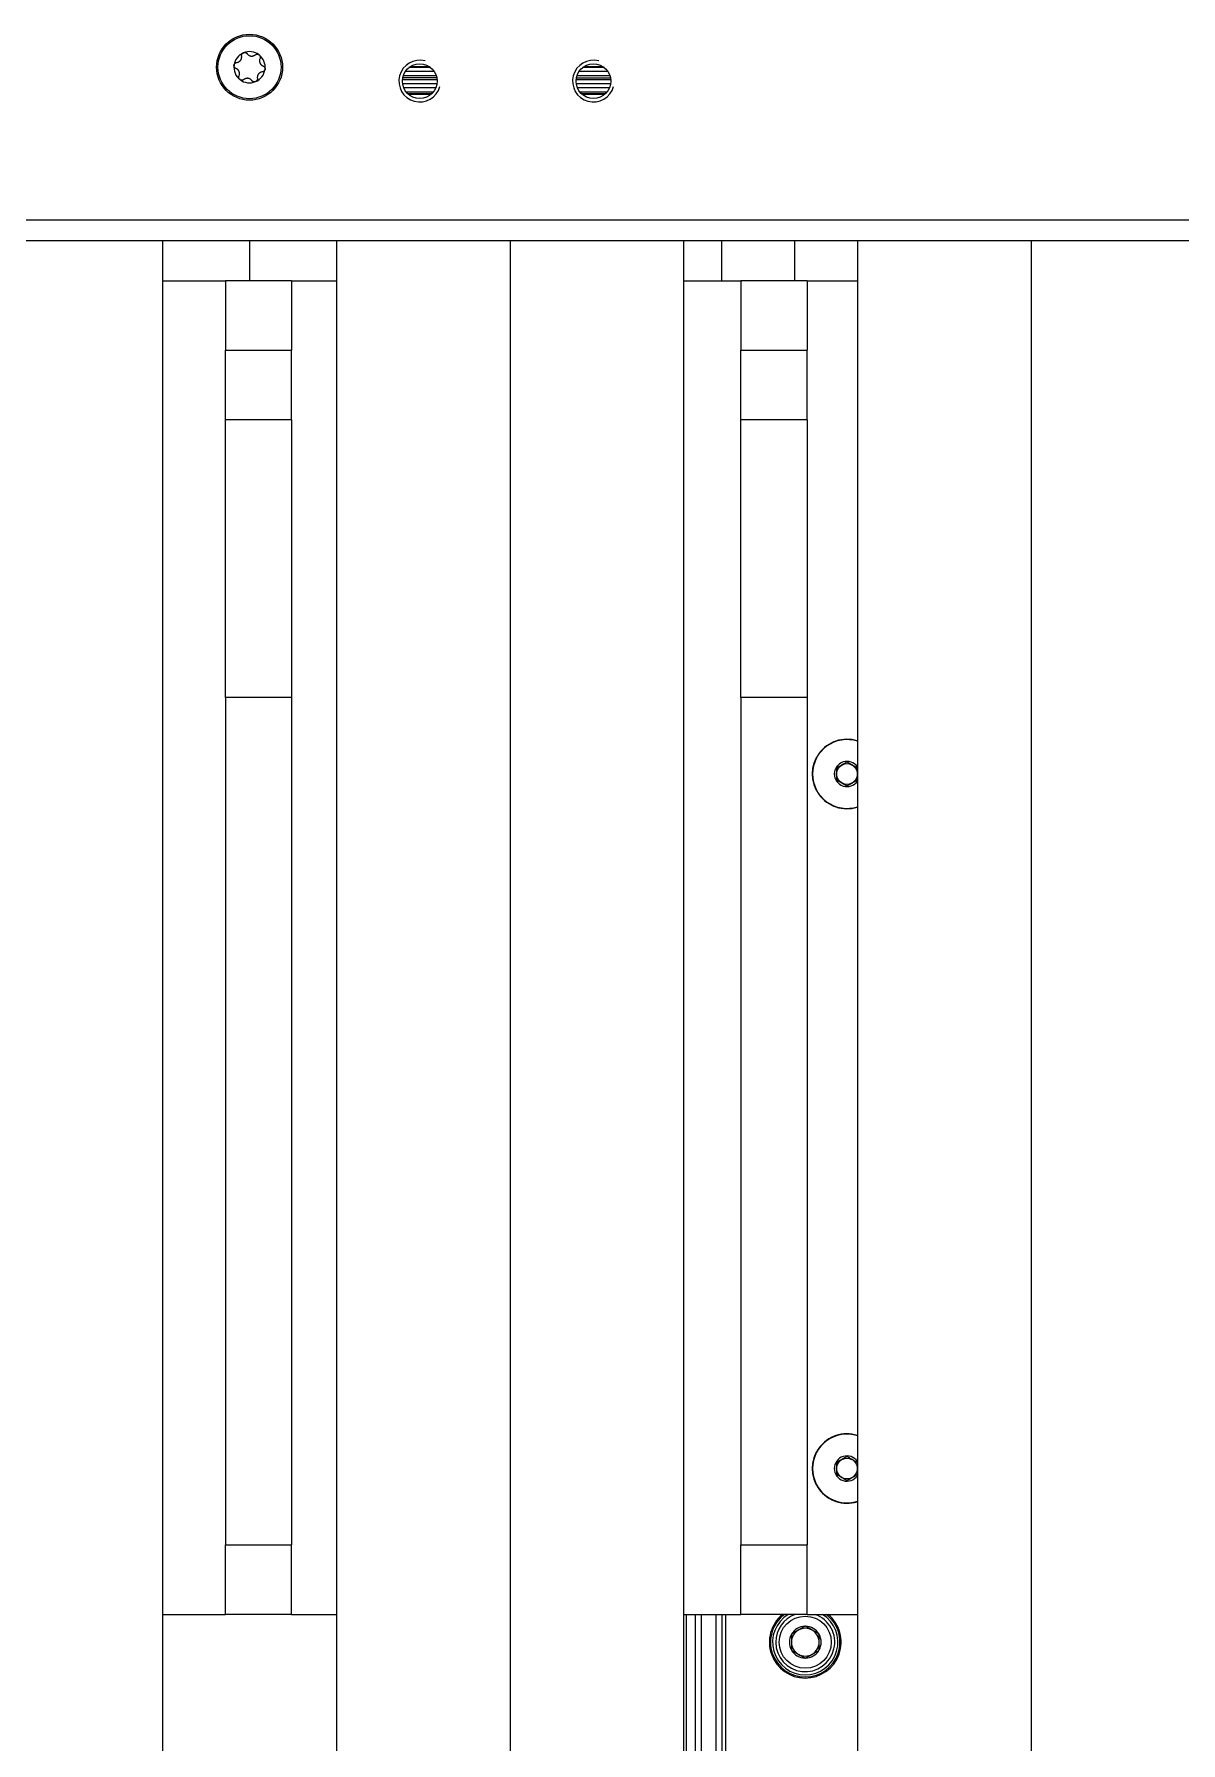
# Model space of a CAD drawing. Header units: millimetres. Extents: x -187347 to 135007, y -6415 to 292048.
# Drawn here: x -50336.9 to -50171.9, y 21935.2 to 22181.2 of the extents above; entities that cross this region are included whole.
import ezdxf

# ---------------------------------------------------------------- set-up
doc = ezdxf.new("R2010")
doc.units = ezdxf.units.MM
doc.header["$LTSCALE"] = 100
doc.layers.get('0').update_dxf_attribs({"lineweight": 18})
doc.layers.add('Layout CAT2', color=6, linetype='Continuous')

# ---------------------------------------------------------------- blocks, each defined once
blk = doc.blocks.new('25g245g2fd')
at = {"color": 0}
for p, q in [((21396.68, -2698.6), (21399.36, -2698.6)), ((21421.58, -2698.6), (21424.36, -2698.6)), ((21400.46, -2700.48), (21395.48, -2700.48)), ((21400.44, -2701.08), (21395.5, -2701.08)), ((21400.42, -2700.19), (21395.52, -2700.19)), ((21400.35, -2699.91), (21395.59, -2699.91)), ((21400.06, -2699.31), (21395.88, -2699.31)), ((21399.55, -2698.74), (21396.39, -2698.74)), ((21425.46, -2700.48), (21420.48, -2700.48)), ((21425.44, -2701.08), (21420.5, -2701.08)), ((21420.52, -2700.19), (21425.42, -2700.19)), ((21425.35, -2699.91), (21420.59, -2699.91)), ((21425.06, -2699.31), (21420.88, -2699.31)), ((21424.55, -2698.74), (21421.39, -2698.74)), ((21400.27, -2701.65), (21395.67, -2701.65)), ((21399.91, -2702.25), (21396.03, -2702.25)), ((21399.64, -2702.53), (21396.3, -2702.53)), ((21396.33, -2702.56), (21399.61, -2702.56)), ((21396.33, -2702.56), (21399.61, -2702.56)), ((21425.27, -2701.65), (21420.67, -2701.65)), ((21424.91, -2702.25), (21421.03, -2702.25)), ((21424.64, -2702.53), (21421.3, -2702.53)), ((21421.33, -2702.56), (21424.61, -2702.56)), ((21421.33, -2702.56), (21424.61, -2702.56)), ((21083.97, -2720.68), (21887.97, -2720.67)), ((21889.47, -2723.67), (21082.47, -2723.68)), ((21360.98, -3362.68), (21360.97, -2723.68)), ((21373.47, -2723.68), (21373.47, -2729.44)), ((21385.97, -2723.68), (21385.98, -3362.68)), ((21410.97, -2723.68), (21410.98, -3362.68)), ((21435.98, -3362.68), (21435.97, -2723.68)), ((21441.47, -2729.44), (21441.47, -2723.68)), ((21451.97, -2729.44), (21451.97, -2723.68)), ((21460.97, -2723.68), (21460.98, -3362.68)), ((21485.97, -2723.68), (21485.98, -3362.68)), ((21360.97, -2729.44), (21370.01, -2729.44)), ((21379.53, -2729.44), (21370, -2729.44)), ((21370, -2729.44), (21370, -2739.44)), ((21379.53, -2729.44), (21385.97, -2729.44)), ((21379.53, -2729.44), (21379.53, -2739.44)), ((21435.98, -2729.44), (21444.21, -2729.44)), ((21453.74, -2729.44), (21444.21, -2729.44)), ((21444.21, -2729.44), (21444.21, -2739.44)), ((21453.74, -2729.44), (21460.98, -2729.44)), ((21453.74, -2729.44), (21453.74, -2739.44)), ((21370, -2749.44), (21370, -2739.44)), ((21370, -2739.44), (21379.53, -2739.44)), ((21379.53, -2749.44), (21379.53, -2739.44)), ((21444.21, -2739.44), (21453.74, -2739.44)), ((21444.21, -2749.44), (21444.21, -2739.44)), ((21453.74, -2749.44), (21453.74, -2739.44)), ((21370, -2789.44), (21370, -2749.44)), ((21379.53, -2749.44), (21370, -2749.44)), ((21379.53, -2749.44), (21379.53, -2789.44)), ((21444.21, -2789.44), (21444.21, -2749.44)), ((21453.74, -2749.44), (21444.21, -2749.44)), ((21453.74, -2749.44), (21453.74, -2789.44)), ((21370, -2789.44), (21370, -2911.44)), ((21379.53, -2789.44), (21370, -2789.44)), ((21379.53, -2789.44), (21379.53, -2911.44)), ((21444.21, -2789.44), (21444.21, -2911.44)), ((21453.74, -2789.44), (21444.21, -2789.44)), ((21453.74, -2789.44), (21453.74, -2911.44)), ((21370, -2921.44), (21370, -2911.44)), ((21370, -2911.44), (21379.53, -2911.44)), ((21379.53, -2921.44), (21379.53, -2911.44)), ((21444.21, -2921.44), (21444.21, -2911.44)), ((21444.21, -2911.44), (21453.74, -2911.44)), ((21453.74, -2921.44), (21453.74, -2911.44)), ((21360.98, -2921.44), (21370.01, -2921.44)), ((21379.53, -2921.44), (21370, -2921.44)), ((21379.53, -2921.44), (21385.98, -2921.44)), ((21435.98, -2921.44), (21444.21, -2921.44)), ((21436.32, -2921.44), (21436.32, -3366.91)), ((21437.62, -2921.44), (21437.62, -3366.91)), ((21438.47, -2921.44), (21438.47, -3366.91)), ((21440.62, -2921.44), (21440.62, -3366.91)), ((21441.47, -2921.44), (21441.47, -3366.9)), ((21441.97, -2921.44), (21441.97, -3366.9)), ((21453.74, -2921.44), (21444.21, -2921.44)), ((21453.74, -2921.44), (21460.98, -2921.44)), ((21451.51, -2924.26), (21451.47, -2924.28)), ((21451.47, -2924.28), (21451.47, -2924.32)), ((21453.47, -2923.13), (21453.44, -2923.15)), ((21453.51, -2923.15), (21453.47, -2923.13)), ((21455.47, -2924.28), (21455.44, -2924.26)), ((21455.47, -2924.32), (21455.47, -2924.28)), ((21451.47, -2926.55), (21451.47, -2926.59)), ((21451.47, -2926.59), (21451.51, -2926.61)), ((21455.44, -2926.61), (21455.47, -2926.59)), ((21455.47, -2926.59), (21455.47, -2926.55)), ((21453.44, -2927.73), (21453.47, -2927.75)), ((21453.47, -2927.75), (21453.51, -2927.73))]:
    blk.add_line(p, q, dxfattribs=at)
for centre, radius in [((21373.47, -2698.68), 4.75), ((21373.47, -2698.68), 4.54), ((21397.97, -2700.68), 2.5), ((21422.97, -2700.68), 2.5), ((21459.47, -2800.44), 1.49), ((21459.47, -2900.44), 1.49), ((21453.47, -2925.44), 3.75)]:
    blk.add_circle(centre, radius, dxfattribs=at)
for centre, radius, start, end in [((21373.47, -2698.68), 2.25, 172.5231, 232.5231), ((21373.47, -2698.68), 2.25, 112.5231, 172.5231), ((21373.47, -2698.68), 2.25, 52.5231, 112.5231), ((21373.47, -2698.68), 2.25, 352.5231, 52.5231), ((21397.97, -2700.68), 3, 75, 345), ((21422.97, -2700.68), 3, 75, 345), ((21373.47, -2698.68), 2.25, 232.5231, 292.5231), ((21373.47, -2698.68), 2.25, 292.5231, 352.5231), ((21459.47, -2800.44), 5, 72.5681, 287.4319), ((21459.47, -2800.44), 4.95, 72.3769, 180), ((21459.47, -2800.44), 1.82, 34.5375, 325.4625), ((21459.47, -2800.44), 4.95, 180, 287.6231), ((21459.47, -2900.44), 5, 72.5569, 287.4431), ((21459.47, -2900.44), 4.95, 72.3712, 180), ((21459.47, -2900.44), 1.82, 34.4925, 325.5075), ((21459.47, -2900.44), 4.95, 180, 287.6288), ((21453.47, -2925.44), 5.17, 129.3525, 270), ((21453.47, -2925.44), 5, 126.8663, 270), ((21453.47, -2925.44), 4.7, 121.6688, 270), ((21453.47, -2925.44), 4.25, 180, 70.245), ((21453.47, -2925.44), 4.25, 109.7494, 180), ((21453.47, -2925.44), 4.7, 270, 58.3312), ((21453.47, -2925.44), 5, 270, 53.1337), ((21453.47, -2925.44), 5.17, 270, 50.6475), ((21453.47, -2925.44), 2.29, 150.8518, 209.1482), ((21453.47, -2925.44), 2, 120, 180), ((21453.47, -2925.44), 2.29, 90.8518, 149.1482), ((21453.47, -2925.44), 2, 60, 120), ((21453.47, -2925.44), 2.29, 30.8518, 89.1482), ((21453.47, -2925.44), 2, 0, 60), ((21453.47, -2925.44), 2.29, 330.8518, 29.1482), ((21453.47, -2925.44), 2, 180, 240), ((21453.47, -2925.44), 2.29, 210.8518, 269.1482), ((21453.47, -2925.44), 2, 240, 300), ((21453.47, -2925.44), 2.29, 270.8518, 329.1482), ((21453.47, -2925.44), 2, 300, 0)]:
    blk.add_arc(centre, radius, start, end, dxfattribs=at)
for points, knots in [([(21371.53, -2698.86), (21371.5, -2698.85), (21371.48, -2698.84), (21371.44, -2698.82), (21371.42, -2698.81), (21371.39, -2698.78), (21371.38, -2698.78), (21371.37, -2698.76), (21371.36, -2698.75), (21371.33, -2698.72), (21371.32, -2698.7), (21371.3, -2698.67), (21371.29, -2698.66), (21371.28, -2698.64), (21371.27, -2698.63), (21371.26, -2698.59), (21371.25, -2698.57), (21371.24, -2698.53), (21371.24, -2698.51), (21371.24, -2698.49), (21371.24, -2698.48), (21371.23, -2698.44), (21371.24, -2698.41), (21371.24, -2698.38)], [0, 0, 0, 0, 0.125, 0.125, 0.25, 0.25, 0.3125, 0.3125, 0.375, 0.375, 0.5, 0.5, 0.5625, 0.5625, 0.625, 0.625, 0.75, 0.75, 0.8125, 0.8125, 0.875, 0.875, 1, 1, 1, 1]), ([(21371.24, -2698.38), (21371.24, -2698.37), (21371.24, -2698.36), (21371.25, -2698.33), (21371.25, -2698.32), (21371.26, -2698.28), (21371.27, -2698.26), (21371.29, -2698.22), (21371.3, -2698.21), (21371.31, -2698.19), (21371.33, -2698.17), (21371.34, -2698.15), (21371.36, -2698.13), (21371.37, -2698.12), (21371.4, -2698.1), (21371.42, -2698.08), (21371.45, -2698.06), (21371.46, -2698.05), (21371.48, -2698.04), (21371.49, -2698.04), (21371.52, -2698.02), (21371.55, -2698.01), (21371.58, -2698), (21371.59, -2698), (21371.62, -2698), (21371.63, -2698), (21371.64, -2697.99)], [0, 0, 0, 0, 0.0625, 0.0625, 0.125, 0.125, 0.25, 0.25, 0.3125, 0.3125, 0.375, 0.4375, 0.4375, 0.5, 0.5, 0.625, 0.625, 0.6875, 0.6875, 0.75, 0.75, 0.875, 0.875, 0.9375, 0.9375, 1, 1, 1, 1]), ([(21371.64, -2697.99), (21371.69, -2697.99), (21371.74, -2697.98), (21371.81, -2697.96), (21371.84, -2697.95), (21371.87, -2697.93), (21371.89, -2697.93), (21371.91, -2697.92), (21371.92, -2697.91), (21371.98, -2697.88), (21372.03, -2697.85), (21372.08, -2697.8), (21372.09, -2697.79), (21372.11, -2697.77), (21372.14, -2697.75), (21372.17, -2697.71), (21372.19, -2697.68), (21372.2, -2697.67), (21372.22, -2697.65), (21372.22, -2697.63), (21372.25, -2697.6), (21372.27, -2697.55), (21372.29, -2697.5), (21372.31, -2697.46), (21372.31, -2697.45), (21372.32, -2697.42), (21372.32, -2697.41), (21372.33, -2697.37), (21372.34, -2697.34), (21372.34, -2697.3), (21372.34, -2697.29), (21372.34, -2697.26), (21372.35, -2697.25), (21372.35, -2697.19), (21372.34, -2697.14), (21372.34, -2697.09)], [0, 0, 0, 0, 0.125, 0.125, 0.1875, 0.1875, 0.21875, 0.21875, 0.25, 0.25, 0.375, 0.375, 0.40625, 0.40625, 0.4375, 0.5, 0.5, 0.53125, 0.53125, 0.5625, 0.5625, 0.625, 0.6875, 0.6875, 0.71875, 0.71875, 0.75, 0.75, 0.8125, 0.8125, 0.84375, 0.84375, 0.875, 0.875, 1, 1, 1, 1]), ([(21372.34, -2697.09), (21372.33, -2697.06), (21372.33, -2697.04), (21372.33, -2696.99), (21372.33, -2696.97), (21372.34, -2696.93), (21372.34, -2696.92), (21372.35, -2696.9), (21372.35, -2696.88), (21372.36, -2696.85), (21372.37, -2696.83), (21372.39, -2696.79), (21372.4, -2696.78), (21372.41, -2696.76), (21372.42, -2696.75), (21372.44, -2696.72), (21372.46, -2696.7), (21372.49, -2696.67), (21372.5, -2696.67), (21372.52, -2696.65), (21372.53, -2696.64), (21372.56, -2696.62), (21372.58, -2696.61), (21372.61, -2696.6)], [0, 0, 0, 0, 0.125, 0.125, 0.25, 0.25, 0.3125, 0.3125, 0.375, 0.375, 0.5, 0.5, 0.5625, 0.5625, 0.625, 0.625, 0.75, 0.75, 0.8125, 0.8125, 0.875, 0.875, 1, 1, 1, 1]), ([(21372.61, -2696.6), (21372.62, -2696.59), (21372.63, -2696.59), (21372.66, -2696.58), (21372.67, -2696.58), (21372.71, -2696.57), (21372.74, -2696.57), (21372.77, -2696.56), (21372.79, -2696.56), (21372.81, -2696.56), (21372.84, -2696.57), (21372.86, -2696.57), (21372.89, -2696.58), (21372.9, -2696.58), (21372.94, -2696.59), (21372.96, -2696.6), (21372.99, -2696.62), (21373, -2696.62), (21373.03, -2696.64), (21373.04, -2696.64), (21373.06, -2696.66), (21373.08, -2696.68), (21373.11, -2696.7), (21373.12, -2696.71), (21373.13, -2696.73), (21373.14, -2696.74), (21373.15, -2696.75)], [0, 0, 0, 0, 0.0625, 0.0625, 0.125, 0.125, 0.25, 0.25, 0.3125, 0.3125, 0.375, 0.4375, 0.4375, 0.5, 0.5, 0.625, 0.625, 0.6875, 0.6875, 0.75, 0.75, 0.875, 0.875, 0.9375, 0.9375, 1, 1, 1, 1]), ([(21373.15, -2696.75), (21373.17, -2696.79), (21373.21, -2696.83), (21373.26, -2696.88), (21373.28, -2696.9), (21373.32, -2696.92), (21373.33, -2696.93), (21373.35, -2696.94), (21373.36, -2696.95), (21373.42, -2696.99), (21373.46, -2697.01), (21373.53, -2697.03), (21373.54, -2697.04), (21373.57, -2697.05), (21373.61, -2697.06), (21373.65, -2697.07), (21373.69, -2697.07), (21373.71, -2697.07), (21373.74, -2697.07), (21373.75, -2697.08), (21373.79, -2697.08), (21373.85, -2697.08), (21373.9, -2697.07), (21373.94, -2697.06), (21373.96, -2697.06), (21373.98, -2697.05), (21374, -2697.05), (21374.03, -2697.04), (21374.06, -2697.03), (21374.1, -2697.01), (21374.11, -2697.01), (21374.13, -2697), (21374.14, -2696.99), (21374.2, -2696.96), (21374.24, -2696.93), (21374.28, -2696.9)], [0, 0, 0, 0, 0.125, 0.125, 0.1875, 0.1875, 0.21875, 0.21875, 0.25, 0.25, 0.375, 0.375, 0.40625, 0.40625, 0.4375, 0.5, 0.5, 0.53125, 0.53125, 0.5625, 0.5625, 0.625, 0.6875, 0.6875, 0.71875, 0.71875, 0.75, 0.75, 0.8125, 0.8125, 0.84375, 0.84375, 0.875, 0.875, 1, 1, 1, 1]), ([(21374.28, -2696.9), (21374.3, -2696.88), (21374.32, -2696.87), (21374.36, -2696.85), (21374.38, -2696.84), (21374.42, -2696.82), (21374.43, -2696.82), (21374.45, -2696.81), (21374.46, -2696.81), (21374.5, -2696.8), (21374.52, -2696.8), (21374.56, -2696.8), (21374.57, -2696.8), (21374.6, -2696.8), (21374.61, -2696.8), (21374.65, -2696.81), (21374.68, -2696.81), (21374.71, -2696.82), (21374.72, -2696.83), (21374.75, -2696.84), (21374.76, -2696.84), (21374.8, -2696.86), (21374.82, -2696.87), (21374.84, -2696.89)], [0, 0, 0, 0, 0.125, 0.125, 0.25, 0.25, 0.3125, 0.3125, 0.375, 0.375, 0.5, 0.5, 0.5625, 0.5625, 0.625, 0.625, 0.75, 0.75, 0.8125, 0.8125, 0.875, 0.875, 1, 1, 1, 1]), ([(21374.84, -2696.89), (21374.85, -2696.9), (21374.86, -2696.91), (21374.88, -2696.93), (21374.89, -2696.93), (21374.92, -2696.96), (21374.93, -2696.98), (21374.95, -2697.02), (21374.96, -2697.03), (21374.97, -2697.05), (21374.98, -2697.07), (21374.99, -2697.1), (21375, -2697.12), (21375, -2697.14), (21375.01, -2697.17), (21375.01, -2697.2), (21375.02, -2697.23), (21375.02, -2697.25), (21375.02, -2697.27), (21375.01, -2697.28), (21375.01, -2697.32), (21375.01, -2697.34), (21375, -2697.38), (21374.99, -2697.39), (21374.99, -2697.41), (21374.98, -2697.42), (21374.98, -2697.43)], [0, 0, 0, 0, 0.0625, 0.0625, 0.125, 0.125, 0.25, 0.25, 0.3125, 0.3125, 0.375, 0.4375, 0.4375, 0.5, 0.5, 0.625, 0.625, 0.6875, 0.6875, 0.75, 0.75, 0.875, 0.875, 0.9375, 0.9375, 1, 1, 1, 1]), ([(21374.98, -2697.43), (21374.96, -2697.48), (21374.94, -2697.53), (21374.92, -2697.6), (21374.92, -2697.63), (21374.91, -2697.67), (21374.91, -2697.68), (21374.91, -2697.7), (21374.91, -2697.72), (21374.91, -2697.78), (21374.91, -2697.84), (21374.92, -2697.91), (21374.93, -2697.92), (21374.93, -2697.95), (21374.94, -2697.99), (21374.96, -2698.03), (21374.97, -2698.07), (21374.98, -2698.08), (21374.99, -2698.11), (21375, -2698.12), (21375.02, -2698.16), (21375.05, -2698.2), (21375.08, -2698.25), (21375.11, -2698.28), (21375.12, -2698.29), (21375.13, -2698.31), (21375.16, -2698.34), (21375.19, -2698.36), (21375.22, -2698.39), (21375.23, -2698.39), (21375.26, -2698.41), (21375.27, -2698.42), (21375.32, -2698.45), (21375.37, -2698.47), (21375.41, -2698.49)], [0, 0, 0, 0, 0.125, 0.125, 0.1875, 0.1875, 0.21875, 0.21875, 0.25, 0.25, 0.375, 0.375, 0.40625, 0.40625, 0.4375, 0.5, 0.5, 0.53125, 0.53125, 0.5625, 0.5625, 0.625, 0.6875, 0.6875, 0.71875, 0.71875, 0.75, 0.8125, 0.8125, 0.84375, 0.84375, 0.875, 0.875, 1, 1, 1, 1]), ([(21375.41, -2698.49), (21375.44, -2698.5), (21375.46, -2698.51), (21375.5, -2698.53), (21375.52, -2698.55), (21375.55, -2698.57), (21375.56, -2698.58), (21375.57, -2698.59), (21375.58, -2698.6), (21375.61, -2698.63), (21375.62, -2698.65), (21375.64, -2698.68), (21375.65, -2698.69), (21375.66, -2698.72), (21375.67, -2698.73), (21375.68, -2698.76), (21375.69, -2698.79), (21375.7, -2698.83), (21375.7, -2698.84), (21375.7, -2698.86), (21375.7, -2698.88), (21375.71, -2698.92), (21375.7, -2698.94), (21375.7, -2698.97)], [0, 0, 0, 0, 0.125, 0.125, 0.25, 0.25, 0.3125, 0.3125, 0.375, 0.375, 0.5, 0.5, 0.5625, 0.5625, 0.625, 0.625, 0.75, 0.75, 0.8125, 0.8125, 0.875, 0.875, 1, 1, 1, 1]), ([(21371.96, -2699.92), (21371.98, -2699.88), (21372, -2699.83), (21372.02, -2699.75), (21372.02, -2699.73), (21372.03, -2699.69), (21372.03, -2699.67), (21372.03, -2699.65), (21372.03, -2699.63), (21372.03, -2699.57), (21372.03, -2699.51), (21372.02, -2699.45), (21372.02, -2699.43), (21372.01, -2699.4), (21372, -2699.36), (21371.98, -2699.32), (21371.97, -2699.29), (21371.96, -2699.27), (21371.95, -2699.25), (21371.94, -2699.23), (21371.92, -2699.2), (21371.89, -2699.15), (21371.86, -2699.11), (21371.83, -2699.08), (21371.82, -2699.07), (21371.81, -2699.05), (21371.78, -2699.02), (21371.75, -2698.99), (21371.72, -2698.97), (21371.71, -2698.96), (21371.68, -2698.94), (21371.67, -2698.94), (21371.62, -2698.9), (21371.57, -2698.88), (21371.53, -2698.86)], [0, 0, 0, 0, 0.125, 0.125, 0.1875, 0.1875, 0.21875, 0.21875, 0.25, 0.25, 0.375, 0.375, 0.40625, 0.40625, 0.4375, 0.5, 0.5, 0.53125, 0.53125, 0.5625, 0.5625, 0.625, 0.6875, 0.6875, 0.71875, 0.71875, 0.75, 0.8125, 0.8125, 0.84375, 0.84375, 0.875, 0.875, 1, 1, 1, 1]), ([(21372.1, -2700.46), (21372.09, -2700.45), (21372.08, -2700.45), (21372.06, -2700.43), (21372.05, -2700.42), (21372.03, -2700.39), (21372.01, -2700.37), (21371.99, -2700.34), (21371.98, -2700.32), (21371.97, -2700.3), (21371.96, -2700.28), (21371.95, -2700.25), (21371.94, -2700.23), (21371.94, -2700.22), (21371.93, -2700.18), (21371.93, -2700.16), (21371.93, -2700.12), (21371.92, -2700.11), (21371.93, -2700.08), (21371.93, -2700.07), (21371.93, -2700.03), (21371.93, -2700.01), (21371.94, -2699.98), (21371.95, -2699.96), (21371.96, -2699.94), (21371.96, -2699.93), (21371.96, -2699.92)], [0, 0, 0, 0, 0.0625, 0.0625, 0.125, 0.125, 0.25, 0.25, 0.3125, 0.3125, 0.375, 0.4375, 0.4375, 0.5, 0.5, 0.625, 0.625, 0.6875, 0.6875, 0.75, 0.75, 0.875, 0.875, 0.9375, 0.9375, 1, 1, 1, 1]), ([(21372.66, -2700.45), (21372.64, -2700.47), (21372.62, -2700.48), (21372.58, -2700.51), (21372.56, -2700.52), (21372.53, -2700.53), (21372.51, -2700.53), (21372.49, -2700.54), (21372.48, -2700.54), (21372.44, -2700.55), (21372.42, -2700.55), (21372.38, -2700.56), (21372.37, -2700.56), (21372.34, -2700.55), (21372.33, -2700.55), (21372.29, -2700.55), (21372.27, -2700.54), (21372.23, -2700.53), (21372.22, -2700.53), (21372.19, -2700.52), (21372.18, -2700.51), (21372.14, -2700.49), (21372.12, -2700.48), (21372.1, -2700.46)], [0, 0, 0, 0, 0.125, 0.125, 0.25, 0.25, 0.3125, 0.3125, 0.375, 0.375, 0.5, 0.5, 0.5625, 0.5625, 0.625, 0.625, 0.75, 0.75, 0.8125, 0.8125, 0.875, 0.875, 1, 1, 1, 1]), ([(21373.8, -2700.6), (21373.77, -2700.56), (21373.73, -2700.52), (21373.68, -2700.47), (21373.66, -2700.45), (21373.63, -2700.43), (21373.61, -2700.42), (21373.59, -2700.41), (21373.58, -2700.4), (21373.52, -2700.37), (21373.48, -2700.34), (21373.41, -2700.32), (21373.4, -2700.31), (21373.37, -2700.31), (21373.33, -2700.3), (21373.29, -2700.29), (21373.25, -2700.28), (21373.23, -2700.28), (21373.2, -2700.28), (21373.19, -2700.28), (21373.15, -2700.28), (21373.09, -2700.28), (21373.04, -2700.29), (21373, -2700.29), (21372.98, -2700.3), (21372.96, -2700.3), (21372.94, -2700.31), (21372.91, -2700.32), (21372.88, -2700.33), (21372.85, -2700.34), (21372.83, -2700.35), (21372.81, -2700.36), (21372.8, -2700.36), (21372.74, -2700.39), (21372.7, -2700.42), (21372.66, -2700.45)], [0, 0, 0, 0, 0.125, 0.125, 0.1875, 0.1875, 0.21875, 0.21875, 0.25, 0.25, 0.375, 0.375, 0.40625, 0.40625, 0.4375, 0.5, 0.5, 0.53125, 0.53125, 0.5625, 0.5625, 0.625, 0.6875, 0.6875, 0.71875, 0.71875, 0.75, 0.75, 0.8125, 0.8125, 0.84375, 0.84375, 0.875, 0.875, 1, 1, 1, 1]), ([(21374.33, -2700.75), (21374.32, -2700.76), (21374.31, -2700.76), (21374.28, -2700.77), (21374.27, -2700.78), (21374.23, -2700.78), (21374.21, -2700.79), (21374.17, -2700.79), (21374.15, -2700.79), (21374.13, -2700.79), (21374.1, -2700.79), (21374.08, -2700.78), (21374.05, -2700.78), (21374.04, -2700.77), (21374, -2700.76), (21373.98, -2700.75), (21373.95, -2700.74), (21373.94, -2700.73), (21373.92, -2700.72), (21373.91, -2700.71), (21373.88, -2700.69), (21373.86, -2700.67), (21373.83, -2700.65), (21373.82, -2700.64), (21373.81, -2700.62), (21373.8, -2700.61), (21373.8, -2700.6)], [0, 0, 0, 0, 0.0625, 0.0625, 0.125, 0.125, 0.25, 0.25, 0.3125, 0.3125, 0.375, 0.4375, 0.4375, 0.5, 0.5, 0.625, 0.625, 0.6875, 0.6875, 0.75, 0.75, 0.875, 0.875, 0.9375, 0.9375, 1, 1, 1, 1]), ([(21374.6, -2700.27), (21374.61, -2700.29), (21374.61, -2700.31), (21374.61, -2700.36), (21374.61, -2700.39), (21374.6, -2700.42), (21374.6, -2700.43), (21374.59, -2700.46), (21374.59, -2700.47), (21374.58, -2700.5), (21374.57, -2700.53), (21374.55, -2700.56), (21374.55, -2700.57), (21374.53, -2700.59), (21374.52, -2700.6), (21374.5, -2700.63), (21374.48, -2700.65), (21374.45, -2700.68), (21374.44, -2700.69), (21374.42, -2700.7), (21374.41, -2700.71), (21374.38, -2700.73), (21374.36, -2700.74), (21374.33, -2700.75)], [0, 0, 0, 0, 0.125, 0.125, 0.25, 0.25, 0.3125, 0.3125, 0.375, 0.375, 0.5, 0.5, 0.5625, 0.5625, 0.625, 0.625, 0.75, 0.75, 0.8125, 0.8125, 0.875, 0.875, 1, 1, 1, 1]), ([(21375.3, -2699.36), (21375.25, -2699.36), (21375.2, -2699.37), (21375.13, -2699.4), (21375.1, -2699.4), (21375.07, -2699.42), (21375.05, -2699.42), (21375.03, -2699.44), (21375.02, -2699.44), (21374.96, -2699.47), (21374.92, -2699.5), (21374.86, -2699.55), (21374.85, -2699.56), (21374.83, -2699.58), (21374.8, -2699.61), (21374.77, -2699.64), (21374.75, -2699.67), (21374.74, -2699.68), (21374.72, -2699.71), (21374.72, -2699.72), (21374.69, -2699.76), (21374.67, -2699.8), (21374.65, -2699.86), (21374.63, -2699.89), (21374.63, -2699.91), (21374.62, -2699.93), (21374.62, -2699.95), (21374.61, -2699.99), (21374.6, -2700.01), (21374.6, -2700.05), (21374.6, -2700.06), (21374.6, -2700.09), (21374.59, -2700.1), (21374.59, -2700.17), (21374.6, -2700.22), (21374.6, -2700.27)], [0, 0, 0, 0, 0.125, 0.125, 0.1875, 0.1875, 0.21875, 0.21875, 0.25, 0.25, 0.375, 0.375, 0.40625, 0.40625, 0.4375, 0.5, 0.5, 0.53125, 0.53125, 0.5625, 0.5625, 0.625, 0.6875, 0.6875, 0.71875, 0.71875, 0.75, 0.75, 0.8125, 0.8125, 0.84375, 0.84375, 0.875, 0.875, 1, 1, 1, 1]), ([(21375.7, -2698.97), (21375.7, -2698.98), (21375.7, -2699), (21375.69, -2699.02), (21375.69, -2699.03), (21375.68, -2699.07), (21375.67, -2699.1), (21375.65, -2699.13), (21375.64, -2699.14), (21375.63, -2699.16), (21375.61, -2699.18), (21375.6, -2699.2), (21375.58, -2699.22), (21375.57, -2699.23), (21375.54, -2699.26), (21375.52, -2699.27), (21375.49, -2699.29), (21375.48, -2699.3), (21375.46, -2699.31), (21375.45, -2699.32), (21375.42, -2699.33), (21375.39, -2699.34), (21375.36, -2699.35), (21375.35, -2699.35), (21375.32, -2699.36), (21375.31, -2699.36), (21375.3, -2699.36)], [0, 0, 0, 0, 0.0625, 0.0625, 0.125, 0.125, 0.25, 0.25, 0.3125, 0.3125, 0.375, 0.4375, 0.4375, 0.5, 0.5, 0.625, 0.625, 0.6875, 0.6875, 0.75, 0.75, 0.875, 0.875, 0.9375, 0.9375, 1, 1, 1, 1]), ([(21459.48, -2798.7), (21459.42, -2798.74), (21459.36, -2798.77), (21459.24, -2798.84), (21459.18, -2798.88), (21459.05, -2798.95), (21458.99, -2798.98), (21458.89, -2799.04), (21458.86, -2799.06), (21458.81, -2799.09), (21458.79, -2799.1), (21458.76, -2799.12), (21458.74, -2799.12), (21458.66, -2799.17), (21458.6, -2799.21), (21458.47, -2799.28), (21458.4, -2799.32), (21458.31, -2799.37), (21458.28, -2799.39), (21458.22, -2799.43), (21458.18, -2799.45), (21458.09, -2799.5), (21458.03, -2799.53), (21457.97, -2799.57)], [0, 0, 0, 0, 0.125, 0.125, 0.25, 0.25, 0.375, 0.375, 0.4375, 0.4375, 0.46875, 0.46875, 0.5, 0.5, 0.625, 0.625, 0.75, 0.75, 0.8125, 0.8125, 0.875, 0.875, 1, 1, 1, 1]), ([(21457.97, -2799.57), (21457.97, -2799.64), (21457.97, -2799.7), (21457.97, -2799.84), (21457.97, -2799.91), (21457.97, -2800.06), (21457.97, -2800.13), (21457.97, -2800.24), (21457.97, -2800.28), (21457.97, -2800.34), (21457.97, -2800.35), (21457.97, -2800.39), (21457.97, -2800.41), (21457.97, -2800.51), (21457.97, -2800.58), (21457.97, -2800.73), (21457.97, -2800.8), (21457.97, -2800.91), (21457.97, -2800.95), (21457.97, -2801.02), (21457.97, -2801.06), (21457.97, -2801.16), (21457.97, -2801.23), (21457.97, -2801.3)], [0, 0, 0, 0, 0.125, 0.125, 0.25, 0.25, 0.375, 0.375, 0.4375, 0.4375, 0.46875, 0.46875, 0.5, 0.5, 0.625, 0.625, 0.75, 0.75, 0.8125, 0.8125, 0.875, 0.875, 1, 1, 1, 1]), ([(21460.97, -2799.57), (21460.92, -2799.54), (21460.86, -2799.5), (21460.74, -2799.43), (21460.68, -2799.4), (21460.55, -2799.33), (21460.49, -2799.29), (21460.39, -2799.23), (21460.36, -2799.22), (21460.31, -2799.19), (21460.29, -2799.18), (21460.26, -2799.16), (21460.24, -2799.15), (21460.16, -2799.1), (21460.1, -2799.06), (21459.97, -2798.99), (21459.91, -2798.95), (21459.81, -2798.9), (21459.78, -2798.88), (21459.72, -2798.84), (21459.69, -2798.83), (21459.59, -2798.77), (21459.53, -2798.74), (21459.48, -2798.7)], [0, 0, 0, 0, 0.125, 0.125, 0.25, 0.25, 0.375, 0.375, 0.4375, 0.4375, 0.46875, 0.46875, 0.5, 0.5, 0.625, 0.625, 0.75, 0.75, 0.8125, 0.8125, 0.875, 0.875, 1, 1, 1, 1]), ([(21457.97, -2801.3), (21458.03, -2801.33), (21458.09, -2801.37), (21458.21, -2801.44), (21458.27, -2801.47), (21458.39, -2801.54), (21458.46, -2801.58), (21458.55, -2801.64), (21458.59, -2801.66), (21458.64, -2801.68), (21458.65, -2801.69), (21458.69, -2801.71), (21458.7, -2801.72), (21458.78, -2801.77), (21458.85, -2801.81), (21458.98, -2801.88), (21459.04, -2801.92), (21459.14, -2801.97), (21459.17, -2801.99), (21459.23, -2802.03), (21459.26, -2802.05), (21459.35, -2802.1), (21459.41, -2802.13), (21459.47, -2802.17)], [0, 0, 0, 0, 0.125, 0.125, 0.25, 0.25, 0.375, 0.375, 0.4375, 0.4375, 0.46875, 0.46875, 0.5, 0.5, 0.625, 0.625, 0.75, 0.75, 0.8125, 0.8125, 0.875, 0.875, 1, 1, 1, 1]), ([(21459.47, -2802.17), (21459.53, -2802.13), (21459.59, -2802.1), (21459.71, -2802.03), (21459.77, -2802), (21459.89, -2801.92), (21459.96, -2801.89), (21460.05, -2801.83), (21460.09, -2801.81), (21460.14, -2801.79), (21460.15, -2801.78), (21460.18, -2801.76), (21460.2, -2801.75), (21460.28, -2801.7), (21460.35, -2801.66), (21460.48, -2801.59), (21460.54, -2801.55), (21460.64, -2801.5), (21460.67, -2801.48), (21460.73, -2801.44), (21460.76, -2801.43), (21460.85, -2801.37), (21460.91, -2801.34), (21460.97, -2801.3)], [0, 0, 0, 0, 0.125, 0.125, 0.25, 0.25, 0.375, 0.375, 0.4375, 0.4375, 0.46875, 0.46875, 0.5, 0.5, 0.625, 0.625, 0.75, 0.75, 0.8125, 0.8125, 0.875, 0.875, 1, 1, 1, 1]), ([(21460.97, -2801.3), (21460.97, -2801.24), (21460.97, -2801.17), (21460.97, -2801.03), (21460.97, -2800.96), (21460.97, -2800.82), (21460.97, -2800.74), (21460.97, -2800.63), (21460.97, -2800.59), (21460.97, -2800.54), (21460.97, -2800.52), (21460.97, -2800.48), (21460.97, -2800.46), (21460.97, -2800.37), (21460.97, -2800.29), (21460.97, -2800.14), (21460.97, -2800.07), (21460.97, -2799.96), (21460.97, -2799.92), (21460.97, -2799.85), (21460.97, -2799.82), (21460.97, -2799.71), (21460.97, -2799.64), (21460.97, -2799.57)], [0, 0, 0, 0, 0.125, 0.125, 0.25, 0.25, 0.375, 0.375, 0.4375, 0.4375, 0.46875, 0.46875, 0.5, 0.5, 0.625, 0.625, 0.75, 0.75, 0.8125, 0.8125, 0.875, 0.875, 1, 1, 1, 1]), ([(21459.48, -2898.7), (21459.42, -2898.74), (21459.36, -2898.77), (21459.24, -2898.84), (21459.18, -2898.88), (21459.05, -2898.95), (21458.99, -2898.98), (21458.89, -2899.04), (21458.86, -2899.06), (21458.81, -2899.09), (21458.79, -2899.1), (21458.76, -2899.12), (21458.74, -2899.12), (21458.66, -2899.17), (21458.6, -2899.21), (21458.47, -2899.28), (21458.4, -2899.32), (21458.31, -2899.37), (21458.28, -2899.39), (21458.22, -2899.43), (21458.18, -2899.45), (21458.09, -2899.5), (21458.03, -2899.53), (21457.97, -2899.57)], [0, 0, 0, 0, 0.125, 0.125, 0.25, 0.25, 0.375, 0.375, 0.4375, 0.4375, 0.46875, 0.46875, 0.5, 0.5, 0.625, 0.625, 0.75, 0.75, 0.8125, 0.8125, 0.875, 0.875, 1, 1, 1, 1]), ([(21457.97, -2899.57), (21457.97, -2899.64), (21457.97, -2899.7), (21457.97, -2899.84), (21457.97, -2899.91), (21457.97, -2900.06), (21457.97, -2900.13), (21457.97, -2900.24), (21457.97, -2900.28), (21457.97, -2900.34), (21457.97, -2900.35), (21457.97, -2900.39), (21457.97, -2900.41), (21457.97, -2900.51), (21457.97, -2900.58), (21457.97, -2900.73), (21457.97, -2900.8), (21457.97, -2900.91), (21457.97, -2900.95), (21457.97, -2901.02), (21457.97, -2901.06), (21457.97, -2901.16), (21457.97, -2901.23), (21457.97, -2901.3)], [0, 0, 0, 0, 0.125, 0.125, 0.25, 0.25, 0.375, 0.375, 0.4375, 0.4375, 0.46875, 0.46875, 0.5, 0.5, 0.625, 0.625, 0.75, 0.75, 0.8125, 0.8125, 0.875, 0.875, 1, 1, 1, 1]), ([(21460.97, -2899.57), (21460.92, -2899.54), (21460.86, -2899.5), (21460.74, -2899.43), (21460.68, -2899.4), (21460.55, -2899.33), (21460.49, -2899.29), (21460.39, -2899.23), (21460.36, -2899.22), (21460.31, -2899.19), (21460.29, -2899.18), (21460.26, -2899.16), (21460.24, -2899.15), (21460.16, -2899.1), (21460.1, -2899.06), (21459.97, -2898.99), (21459.91, -2898.95), (21459.81, -2898.9), (21459.78, -2898.88), (21459.72, -2898.84), (21459.69, -2898.83), (21459.59, -2898.77), (21459.53, -2898.74), (21459.48, -2898.7)], [0, 0, 0, 0, 0.125, 0.125, 0.25, 0.25, 0.375, 0.375, 0.4375, 0.4375, 0.46875, 0.46875, 0.5, 0.5, 0.625, 0.625, 0.75, 0.75, 0.8125, 0.8125, 0.875, 0.875, 1, 1, 1, 1]), ([(21457.97, -2901.3), (21458.03, -2901.33), (21458.09, -2901.37), (21458.21, -2901.44), (21458.27, -2901.47), (21458.39, -2901.54), (21458.46, -2901.58), (21458.55, -2901.64), (21458.59, -2901.66), (21458.64, -2901.68), (21458.65, -2901.69), (21458.69, -2901.71), (21458.7, -2901.72), (21458.78, -2901.77), (21458.85, -2901.81), (21458.98, -2901.88), (21459.04, -2901.92), (21459.14, -2901.97), (21459.17, -2901.99), (21459.23, -2902.03), (21459.26, -2902.05), (21459.35, -2902.1), (21459.41, -2902.13), (21459.47, -2902.17)], [0, 0, 0, 0, 0.125, 0.125, 0.25, 0.25, 0.375, 0.375, 0.4375, 0.4375, 0.46875, 0.46875, 0.5, 0.5, 0.625, 0.625, 0.75, 0.75, 0.8125, 0.8125, 0.875, 0.875, 1, 1, 1, 1]), ([(21459.47, -2902.17), (21459.53, -2902.13), (21459.59, -2902.1), (21459.71, -2902.03), (21459.77, -2902), (21459.89, -2901.92), (21459.96, -2901.89), (21460.05, -2901.83), (21460.09, -2901.81), (21460.14, -2901.79), (21460.15, -2901.78), (21460.18, -2901.76), (21460.2, -2901.75), (21460.28, -2901.7), (21460.35, -2901.66), (21460.48, -2901.59), (21460.54, -2901.55), (21460.64, -2901.5), (21460.67, -2901.48), (21460.73, -2901.44), (21460.76, -2901.43), (21460.85, -2901.37), (21460.91, -2901.34), (21460.97, -2901.3)], [0, 0, 0, 0, 0.125, 0.125, 0.25, 0.25, 0.375, 0.375, 0.4375, 0.4375, 0.46875, 0.46875, 0.5, 0.5, 0.625, 0.625, 0.75, 0.75, 0.8125, 0.8125, 0.875, 0.875, 1, 1, 1, 1]), ([(21451.47, -2924.32), (21451.47, -2924.41), (21451.47, -2924.5), (21451.47, -2924.68), (21451.47, -2924.77), (21451.47, -2924.96), (21451.47, -2925.05), (21451.47, -2925.19), (21451.47, -2925.27), (21451.47, -2925.34), (21451.47, -2925.39), (21451.47, -2925.41), (21451.47, -2925.53), (21451.47, -2925.63), (21451.47, -2925.82), (21451.47, -2925.92), (21451.47, -2926.06), (21451.47, -2926.1), (21451.47, -2926.17), (21451.47, -2926.19), (21451.47, -2926.24), (21451.47, -2926.26), (21451.47, -2926.38), (21451.47, -2926.46), (21451.47, -2926.55)], [0, 0, 0, 0, 0.125, 0.125, 0.25, 0.25, 0.375, 0.375, 0.4375, 0.46875, 0.46875, 0.5, 0.5, 0.625, 0.625, 0.75, 0.75, 0.8125, 0.8125, 0.84375, 0.84375, 0.875, 0.875, 1, 1, 1, 1]), ([(21453.44, -2923.15), (21453.36, -2923.19), (21453.29, -2923.23), (21453.13, -2923.32), (21453.05, -2923.37), (21452.89, -2923.46), (21452.81, -2923.51), (21452.69, -2923.58), (21452.65, -2923.6), (21452.58, -2923.64), (21452.56, -2923.65), (21452.52, -2923.68), (21452.5, -2923.69), (21452.39, -2923.75), (21452.31, -2923.8), (21452.14, -2923.89), (21452.06, -2923.94), (21451.96, -2924), (21451.94, -2924.01), (21451.9, -2924.04), (21451.84, -2924.07), (21451.78, -2924.11), (21451.66, -2924.17), (21451.58, -2924.22), (21451.51, -2924.26)], [0, 0, 0, 0, 0.125, 0.125, 0.25, 0.25, 0.375, 0.375, 0.4375, 0.4375, 0.46875, 0.46875, 0.5, 0.5, 0.625, 0.625, 0.75, 0.75, 0.78125, 0.78125, 0.8125, 0.875, 0.875, 1, 1, 1, 1]), ([(21455.44, -2924.26), (21455.36, -2924.22), (21455.29, -2924.17), (21455.13, -2924.08), (21455.05, -2924.04), (21454.89, -2923.95), (21454.81, -2923.9), (21454.69, -2923.83), (21454.65, -2923.8), (21454.58, -2923.77), (21454.56, -2923.75), (21454.52, -2923.73), (21454.5, -2923.72), (21454.39, -2923.66), (21454.31, -2923.61), (21454.14, -2923.51), (21454.06, -2923.47), (21453.96, -2923.41), (21453.94, -2923.4), (21453.9, -2923.37), (21453.84, -2923.34), (21453.78, -2923.3), (21453.66, -2923.23), (21453.58, -2923.19), (21453.51, -2923.15)], [0, 0, 0, 0, 0.125, 0.125, 0.25, 0.25, 0.375, 0.375, 0.4375, 0.4375, 0.46875, 0.46875, 0.5, 0.5, 0.625, 0.625, 0.75, 0.75, 0.78125, 0.78125, 0.8125, 0.875, 0.875, 1, 1, 1, 1]), ([(21455.47, -2926.55), (21455.47, -2926.46), (21455.47, -2926.38), (21455.47, -2926.26), (21455.47, -2926.24), (21455.47, -2926.19), (21455.47, -2926.17), (21455.47, -2926.1), (21455.47, -2926.06), (21455.47, -2925.92), (21455.47, -2925.82), (21455.47, -2925.63), (21455.47, -2925.53), (21455.47, -2925.41), (21455.47, -2925.39), (21455.47, -2925.34), (21455.47, -2925.27), (21455.47, -2925.19), (21455.47, -2925.05), (21455.47, -2924.96), (21455.47, -2924.77), (21455.47, -2924.68), (21455.47, -2924.5), (21455.47, -2924.41), (21455.47, -2924.32)], [0, 0, 0, 0, 0.125, 0.125, 0.15625, 0.15625, 0.1875, 0.1875, 0.25, 0.25, 0.375, 0.375, 0.5, 0.5, 0.53125, 0.53125, 0.5625, 0.625, 0.625, 0.75, 0.75, 0.875, 0.875, 1, 1, 1, 1]), ([(21451.51, -2926.61), (21451.58, -2926.65), (21451.66, -2926.7), (21451.81, -2926.79), (21451.89, -2926.83), (21452.05, -2926.93), (21452.13, -2926.97), (21452.26, -2927.04), (21452.3, -2927.07), (21452.36, -2927.11), (21452.39, -2927.12), (21452.43, -2927.14), (21452.45, -2927.15), (21452.55, -2927.21), (21452.64, -2927.26), (21452.8, -2927.36), (21452.88, -2927.41), (21452.99, -2927.46), (21453.01, -2927.48), (21453.05, -2927.5), (21453.11, -2927.53), (21453.17, -2927.57), (21453.29, -2927.64), (21453.36, -2927.68), (21453.44, -2927.73)], [0, 0, 0, 0, 0.125, 0.125, 0.25, 0.25, 0.375, 0.375, 0.4375, 0.4375, 0.46875, 0.46875, 0.5, 0.5, 0.625, 0.625, 0.75, 0.75, 0.78125, 0.78125, 0.8125, 0.875, 0.875, 1, 1, 1, 1]), ([(21453.51, -2927.73), (21453.58, -2927.68), (21453.66, -2927.64), (21453.81, -2927.55), (21453.89, -2927.5), (21454.05, -2927.41), (21454.13, -2927.36), (21454.26, -2927.29), (21454.3, -2927.27), (21454.36, -2927.23), (21454.39, -2927.22), (21454.43, -2927.19), (21454.45, -2927.18), (21454.55, -2927.12), (21454.64, -2927.07), (21454.8, -2926.98), (21454.88, -2926.93), (21454.99, -2926.87), (21455.01, -2926.86), (21455.05, -2926.84), (21455.11, -2926.8), (21455.17, -2926.77), (21455.29, -2926.7), (21455.36, -2926.65), (21455.44, -2926.61)], [0, 0, 0, 0, 0.125, 0.125, 0.25, 0.25, 0.375, 0.375, 0.4375, 0.4375, 0.46875, 0.46875, 0.5, 0.5, 0.625, 0.625, 0.75, 0.75, 0.78125, 0.78125, 0.8125, 0.875, 0.875, 1, 1, 1, 1])]:
    blk.add_open_spline(points, degree=3, knots=knots, dxfattribs=at)

msp = doc.modelspace()

# ---------------------------------------------------------------- block references
at = {"layer": 'Layout CAT2'}
msp.add_blockref('25g245g2fd', (-71679.42, 24875.15, -3.45), dxfattribs=at)

doc.saveas('drawing.dxf')
